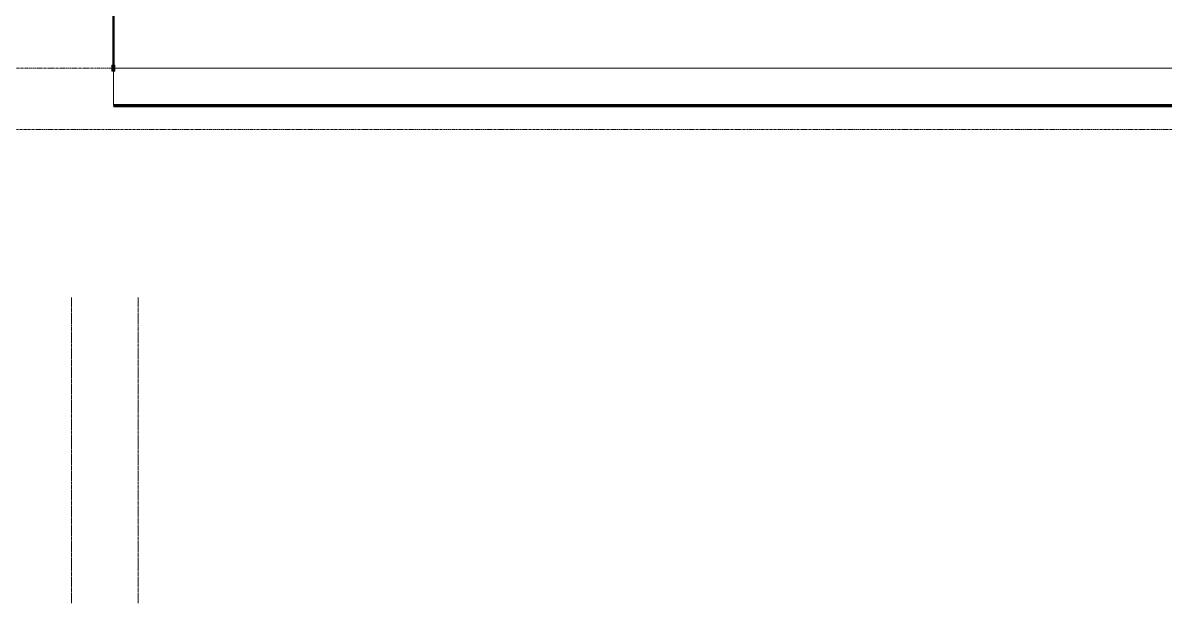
# Model space of a CAD drawing. Header units: centimetres. Extents: x 710 to 12582, y -437 to 1921.
# Drawn here: x 1237 to 2170, y -437 to 37 of the extents above; entities that cross this region are included whole.
import ezdxf

# ---------------------------------------------------------------- set-up
doc = ezdxf.new("R2010")
doc.units = ezdxf.units.CM
doc.linetypes.add('Centre', pattern=[3.175, 0.635, -0.475, 1.59, -0.475])
doc.linetypes.add('Grid Line', pattern=[2.2225, 1.27, -0.3175, 0.3175, -0.3175])
for name, color, linetype, lineweight in [('A-FLOR-LEVL', 7, 'Continuous', 9), ('A-WALL', 7, 'Continuous', 9), ('A-WALL-PATT', 7, 'Continuous', 35), ('C-BLDG-PADS', 7, 'Continuous', 9), ('C-TOPO', 7, 'Continuous', 9), ('S-GRID', 7, 'Continuous', 9)]:
    doc.layers.add(name, color=color, linetype=linetype, lineweight=lineweight)

msp = doc.modelspace()

# ---------------------------------------------------------------- hatches: boundary and pattern name
at = {"layer": 'A-WALL-PATT', "lineweight": 9, "true_color": 0x9a9a9a}
for points in [[(1310.947, 2.5), (1310.947, 515.53), (1310.447, 515.53), (1310.447, 2.5)], [(1311.697, -2.5), (1311.697, 2.5), (1309.197, 2.5), (1309.197, -2.5)]]:
    msp.add_hatch(color=253, dxfattribs=at).paths.add_polyline_path(points)

# ---------------------------------------------------------------- linework, layer by layer
at = {"layer": 'A-FLOR-LEVL', "color": 253, "linetype": 'Centre', "true_color": 0xaaaaaa}
for p, q in [((709.994, 0), (7177.566, 0)), ((7304.566, -50), (709.994, -50))]:
    msp.add_line(p, q, dxfattribs=at)
at = {"layer": 'A-WALL', "lineweight": 35}
for p, q in [((1310.447, 514.53), (1310.447, 2.5)), ((1310.947, 2.5), (1310.947, 515.53)), ((1310.447, 2.5), (1310.947, 2.5))]:
    msp.add_line(p, q, dxfattribs=at)
at = {"layer": 'A-WALL'}
for p, q in [((1311.697, 2.5), (1309.197, 2.5)), ((1309.197, 2.5), (1309.197, -2.5)), ((1311.697, -2.5), (1311.697, 2.5)), ((1309.197, -2.5), (1311.697, -2.5))]:
    msp.add_line(p, q, dxfattribs=at)
at = {"layer": 'C-BLDG-PADS', "color": 253, "lineweight": 18, "true_color": 0xaaaaaa}
for p, q in [((6813.968, 0), (1310.739, 0)), ((1310.739, 0), (1310.739, -30.48)), ((1310.739, -30.48), (6813.968, -30.48))]:
    msp.add_line(p, q, dxfattribs=at)
at = {"layer": 'C-TOPO', "color": 253, "true_color": 0xaaaaaa}
for p, q in [((1898.08, -30.496), (1310.738, -30.496)), ((1904.37, -30.496), (1898.08, -30.496)), ((1904.37, -30.496), (2872.184, -30.496))]:
    msp.add_line(p, q, dxfattribs=at)
at = {"layer": 'C-TOPO', "color": 253, "lineweight": 70, "true_color": 0xaaaaaa}
for p, q in [((1310.739, -30.496), (1898.08, -30.496)), ((1898.08, -30.496), (1904.37, -30.496)), ((1904.37, -30.496), (2872.185, -30.496))]:
    msp.add_line(p, q, dxfattribs=at)
at = {"layer": 'S-GRID', "color": 253, "linetype": 'Grid Line', "true_color": 0xaaaaaa}
for p, q in [((1276.317, -437.332), (1276.317, -187.332)), ((1330.773, -437.332), (1330.773, -187.332))]:
    msp.add_line(p, q, dxfattribs=at)

doc.saveas('drawing.dxf')
